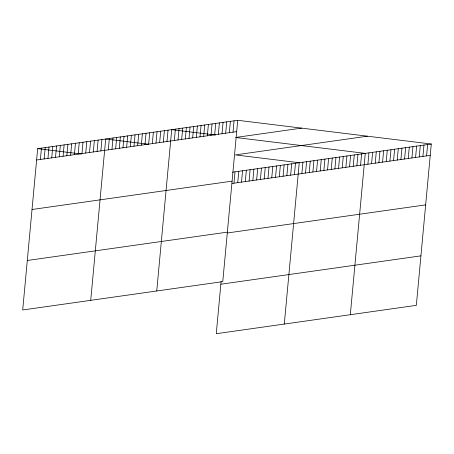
<?xml version="1.0" encoding="UTF-8"?>
<svg xmlns="http://www.w3.org/2000/svg" width="454" height="454" viewBox="0 0 454 454"><rect width="100%" height="100%" fill="white"/><g stroke="black" fill="none" stroke-linecap="round" stroke-linejoin="round"><path stroke-width="0.68" d="M237.737 120.293L37.665 148.651L22.7 309.98L222.766 281.628L237.737 120.293L431.3 144.02L416.335 305.349L216.263 333.707L221.109 281.491M40.395 159.468L41.445 148.112M44.169 158.934L45.224 147.578M47.948 158.395L49.004 147.045M51.728 157.861L52.783 146.506M55.507 157.328L56.563 145.972M59.287 156.789L60.342 145.433M63.066 156.255L64.122 144.9M66.846 155.716L67.901 144.366M70.625 155.183L71.675 143.827M74.405 154.649L75.455 143.294M78.184 154.11L79.234 142.76M81.964 153.577L83.014 142.221M85.744 153.043L86.793 141.688M89.517 152.504L90.573 141.149M93.297 151.971L94.353 140.615M97.077 151.432L98.132 140.082M100.856 150.898L101.912 139.543M90.721 300.338L105.691 139.009L148.276 144.23M108.302 149.843L109.357 138.487M111.973 149.321L113.023 137.971M115.639 148.804L116.695 137.448M119.306 148.282L120.361 136.926M122.977 147.766L124.027 136.41M126.643 147.244L127.699 135.888M130.309 146.721L131.365 135.371M133.981 146.205L135.031 134.849M137.647 145.683L138.703 134.327M141.313 145.167L142.369 133.811M144.985 144.644L146.035 133.289M148.651 144.122L149.707 132.772M152.317 143.606L153.373 132.25M155.989 143.084L157.039 131.728M159.655 142.567L160.71 131.212M163.321 142.045L164.376 130.69M166.993 141.523L168.042 130.173M156.743 290.98L171.714 129.651L215.627 135.037M174.325 140.485L175.38 129.129M177.996 139.968L179.046 128.613M181.662 139.446L182.718 128.09M185.328 138.924L186.384 127.574M189 138.408L190.05 127.052M192.666 137.885L193.722 126.53M196.332 137.369L197.388 126.013M200.004 136.847L201.054 125.491M203.67 136.325L204.726 124.975M207.336 135.808L208.392 124.453M211.008 135.286L212.058 123.931M214.674 134.77L215.729 123.414M218.34 134.248L219.396 122.892M222.012 133.726L223.062 122.376M225.678 133.209L226.733 121.854M229.344 132.687L230.399 121.332M233.016 132.171L234.065 120.815M233.958 183.195L235.013 171.839M237.737 182.656L238.793 171.306M241.517 182.122L242.567 170.766M245.296 181.589L246.346 170.233M249.076 181.05L250.126 169.694M252.855 180.516L253.905 169.16M256.635 179.977L257.685 168.627M260.409 179.444L261.464 168.088M264.188 178.91L265.244 167.554M267.968 178.371L269.023 167.021M271.747 177.837L272.803 166.482M275.527 177.304L276.582 165.948M279.306 176.765L280.362 165.409M283.086 176.231L284.142 164.876M286.866 175.692L287.915 164.342M290.645 175.159L291.695 163.803M294.425 174.625L295.475 163.27M284.289 324.065L299.254 162.736L235.376 154.905L367.422 136.189M301.87 173.57L302.92 162.214M305.536 173.048L306.592 161.692M309.208 172.526L310.258 161.176M312.874 172.009L313.924 160.654M316.54 171.487L317.596 160.137M320.212 170.971L321.262 159.615M323.878 170.449L324.928 159.093M327.544 169.927L328.6 158.577M331.216 169.41L332.266 158.054M334.882 168.888L335.932 157.538M338.548 168.372L339.603 157.016M342.22 167.849L343.269 156.494M345.886 167.327L346.935 155.977M349.552 166.811L350.607 155.455M353.218 166.289L354.273 154.939M356.889 165.772L357.939 154.417M360.555 165.25L361.611 153.895M350.312 314.707L365.277 153.378L235.586 137.483L301.609 128.124M367.893 164.212L368.943 152.856M371.559 163.69L372.615 152.34M375.225 163.173L376.281 151.818M378.897 162.651L379.947 151.296M382.563 162.129L383.619 150.779M386.229 161.613L387.285 150.257M389.901 161.091L390.951 149.741M393.567 160.574L394.622 149.218M397.233 160.052L398.289 148.696M400.905 159.53L401.955 148.18M404.571 159.013L405.626 147.658M408.237 158.491L409.292 147.141M411.909 157.975L412.958 146.619M415.575 157.453L416.63 146.097M419.241 156.931L420.296 145.581M422.912 156.414L423.962 145.059M426.578 155.892L427.634 144.542M36.615 160.001L236.682 131.649M232.493 172.197L431.3 144.02M32.024 209.498L232.09 181.14M232.068 183.461L430.244 155.376M27.291 260.488L227.358 232.136M227.477 232.953L425.653 204.868M220.86 284.215L420.926 255.857M37.665 148.651L81.584 154.031"/></g></svg>
